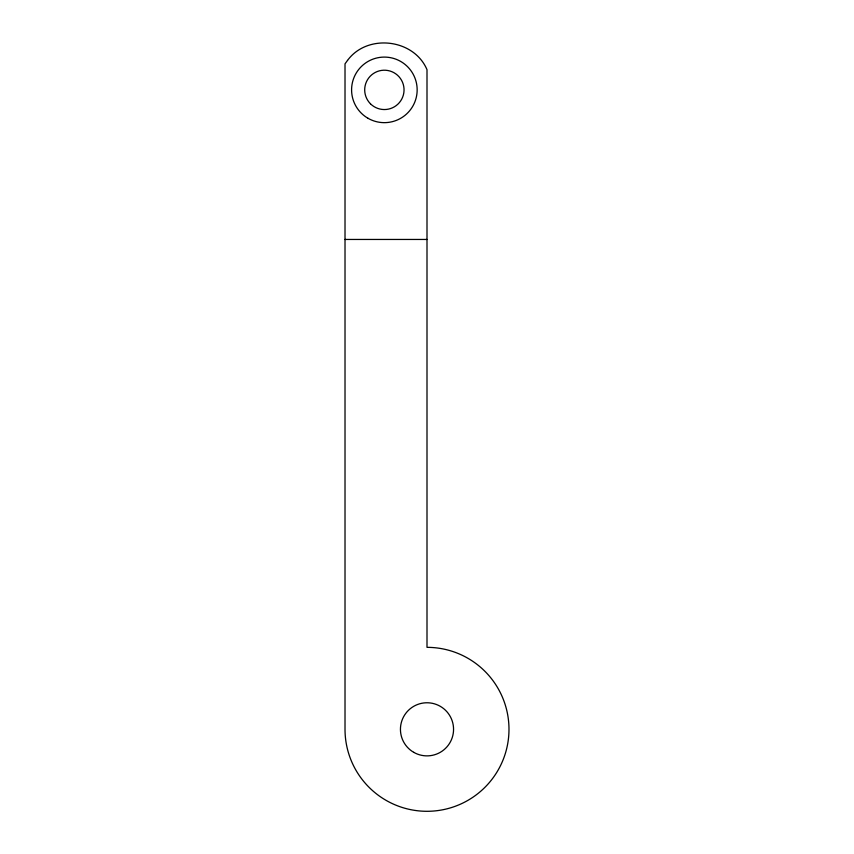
<?xml version="1.0" encoding="UTF-8"?>
<svg xmlns="http://www.w3.org/2000/svg" width="854" height="854" viewBox="0 0 854 854"><rect width="100%" height="100%" fill="white"/><g stroke="black" fill="none" stroke-linecap="round" stroke-linejoin="round"><path stroke-width="1.28" d="M345.016 239.451L427 239.451M347.514 60.42L345.016 63.858L345.016 729.316A81.984 81.984 0 0 0 427 811.3A81.984 81.984 0 0 0 508.984 729.316A81.984 81.984 0 0 0 427 647.343L427 69.676C413.912 38.772 367.348 33.338 347.514 60.42M413.72 752.321A26.559 26.559 0 0 0 453.559 729.316A26.559 26.559 0 0 0 413.72 706.322A26.559 26.559 0 0 0 413.72 752.321M370.455 103.782A19.674 19.674 0 0 0 403.376 94.965A19.674 19.674 0 0 0 379.283 70.871A19.674 19.674 0 0 0 370.455 103.782M367.978 118.268A32.794 32.794 0 0 0 417.158 89.873A32.794 32.794 0 0 0 367.978 61.477A32.794 32.794 0 0 0 367.978 118.268"/></g></svg>
